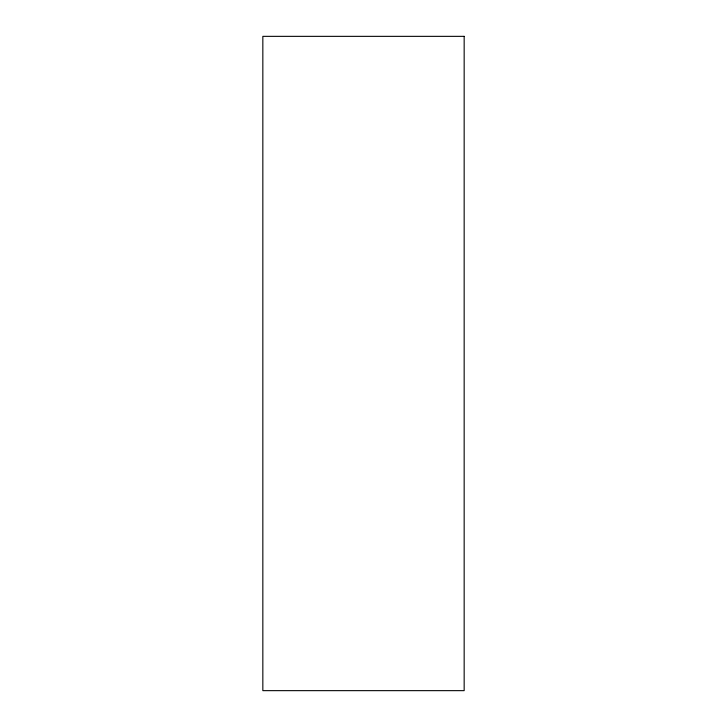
<?xml version="1.0" encoding="UTF-8"?>
<svg xmlns="http://www.w3.org/2000/svg" width="727" height="727" viewBox="0 0 727 727"><rect width="100%" height="100%" fill="white"/><g stroke="black" fill="none" stroke-linecap="round" stroke-linejoin="round"><path stroke-width="1.09" d="M464.162 36.35L262.838 36.35L262.838 690.65L464.162 690.65L464.162 36.35"/></g></svg>
